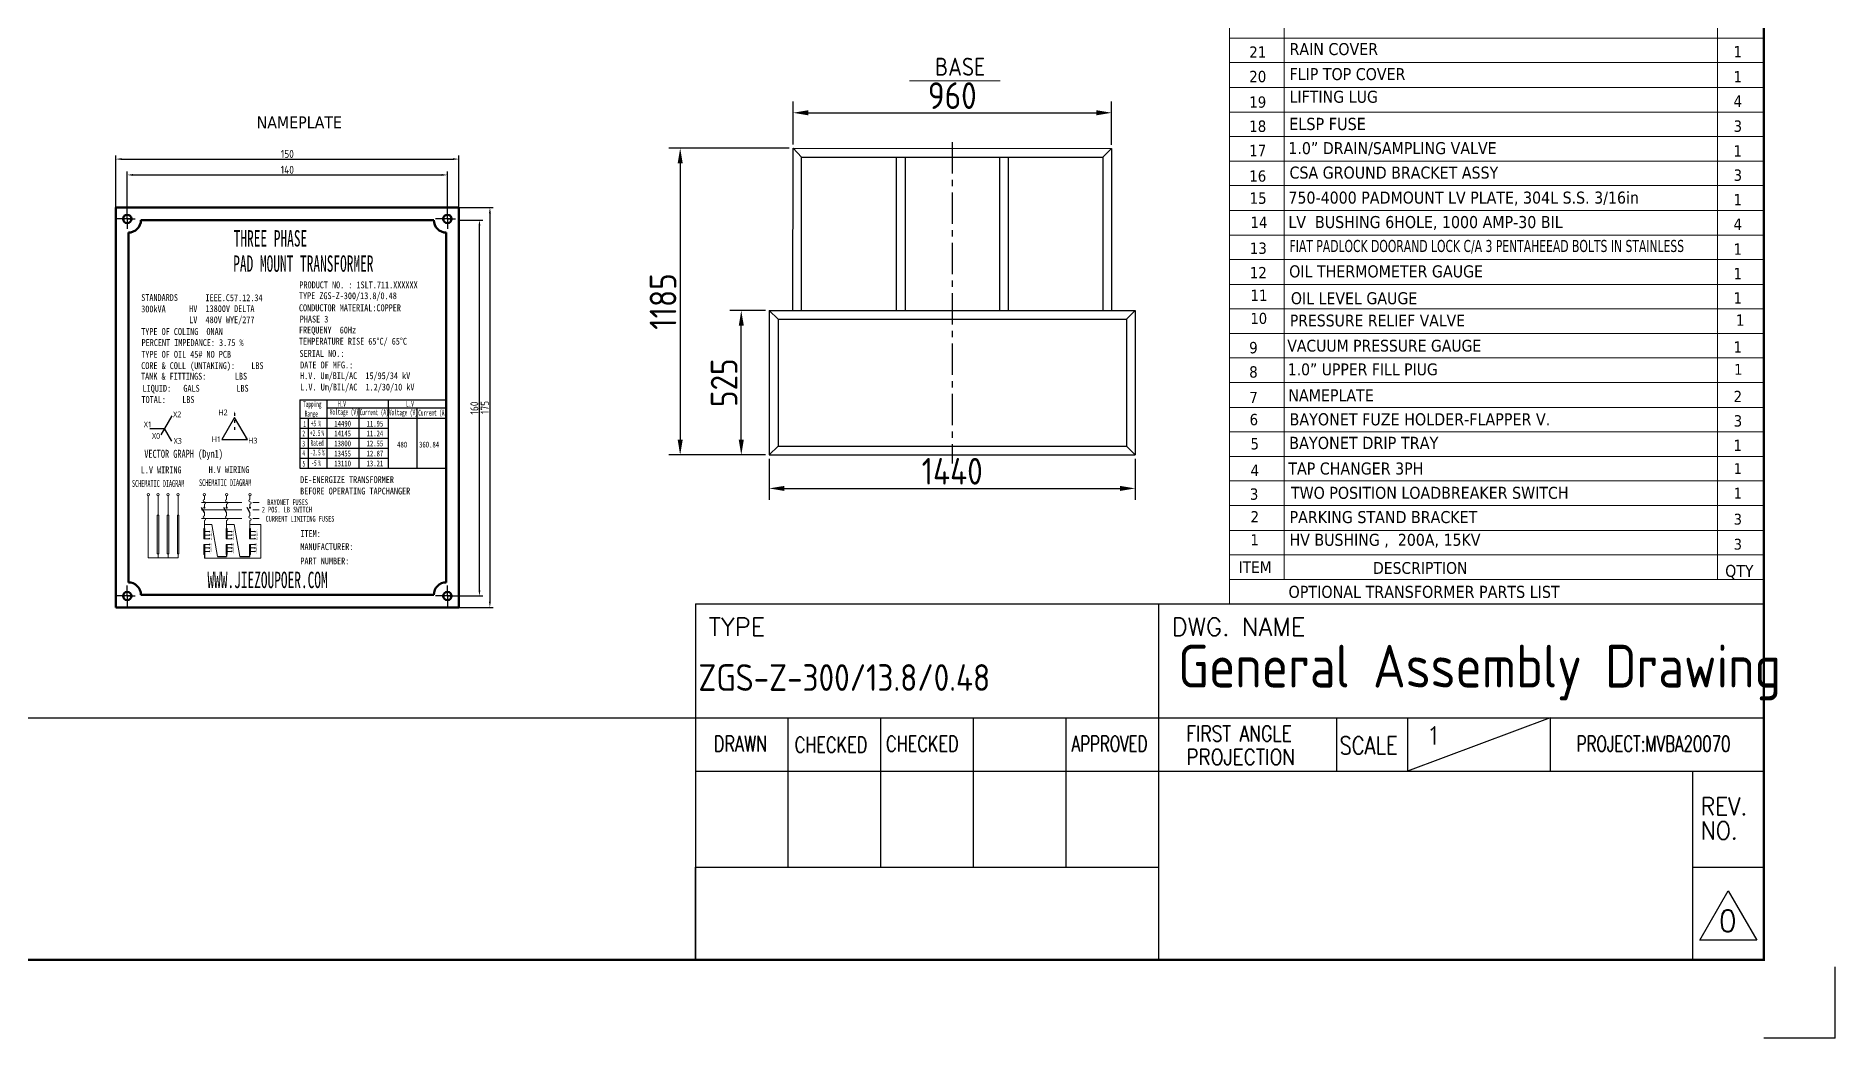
# Model space of a CAD drawing. Header units: millimetres. Extents: x 70841 to 133731, y -170061 to -164340.
# Drawn here: x 110511 to 115231, y -170061 to -167430 of the extents above; entities that cross this region are included whole.
import ezdxf
from ezdxf.enums import TextEntityAlignment as Align

# ---------------------------------------------------------------- set-up
doc = ezdxf.new("R2010")
doc.units = ezdxf.units.MM
doc.header["$LTSCALE"] = 13
for name, pattern in [('2 虚线', [5.75, 4.5, -1.25]), ('ACAD_ISO03W100', [1.18, 0.47, -0.71]), ('ACAD_ISO04W100', [30, 24, -3, 0, -3]), ('CENTER', [50.8, 31.75, -6.35, 6.35, -6.35]), ('CENTERX2', [101.6, 63.5, -12.7, 12.7, -12.7]), ('HIDDEN', [9.525, 6.35, -3.175])]:
    doc.linetypes.add(name, pattern=pattern)
doc.layers.get('0').update_dxf_attribs({"color": 1, "linetype": 'CENTER'})
for name, color, linetype in [('1', 4, 'Continuous'), ('2', 3, 'Continuous'), ('4', 2, 'HIDDEN'), ('HYJ1', 6, 'ACAD_ISO04W100'), ('HYJ3', 4, 'Continuous'), ('粗实线', 4, 'Continuous')]:
    doc.layers.add(name, color=color, linetype=linetype)
for name, color, linetype, lineweight in [('2-0.13', 3, 'Continuous', 13), ('标注、文本', 3, 'Continuous', 25), ('铁心', 3, 'Continuous', 0)]:
    doc.layers.add(name, color=color, linetype=linetype, lineweight=lineweight)
doc.layers.add('paper', color=254, linetype='Continuous', plot=False)
doc.styles.add('11', font='')
doc.styles.add('ROMANS', font='romans.shx', dxfattribs={"bigfont": 'whgtxt.shx'})
doc.styles.get("Standard").update_dxf_attribs({"font": 'gbenor.shx', "bigfont": 'gbcbig.shx'})
doc.styles.add('Tahoma$001', font='tahoma.ttf', dxfattribs={"height": 2.159784})
doc.styles.add('Tahoma_txtstyle_28.05_0_0', font='tahoma.ttf')
doc.styles.add('Tahoma_txtstyle_28.49_0_0', font='tahoma.ttf')
doc.styles.add('Tahoma_txtstyle_28.73_0_0', font='tahoma.ttf')
doc.styles.add('Tahoma_txtstyle_28.76_0_0', font='tahoma.ttf')
doc.styles.add('Tahoma_txtstyle_28.82_0_0', font='tahoma.ttf')
doc.styles.add('Tahoma_txtstyle_28.87_0_0', font='tahoma.ttf')
doc.styles.add('Tahoma_txtstyle_28.88_0_0', font='tahoma.ttf')
doc.styles.add('Tahoma_txtstyle_30.00_0_0', font='tahoma.ttf')
doc.styles.add('Tahoma_txtstyle_30.40_0_0', font='tahoma.ttf')
doc.styles.add('Tahoma_txtstyle_30.54_0_0', font='tahoma.ttf')
doc.styles.add('宋体', font='', dxfattribs={"width": 0.6})
doc.styles.get('11').set_extended_font_data('FangSong_GB2312')
doc.styles.get('宋体').set_extended_font_data('Microsoft YaHei')
doc.dimstyles.new('1$0', dxfattribs={"dimtxt": 3.5, "dimasz": 2.5, "dimexe": 1.5, "dimexo": 0, "dimgap": 0.5, "dimtad": 1, "dimtoh": 1, "dimdec": 1, "dimtxsty": 'Standard', "dimcen": 2.5, "dimclrd": 3, "dimclre": 3, "dimclrt": 3, "dimadec": 1, "dimazin": 0, "dimtfac": 1, "dimtdec": 1, "dimtmove": 0, "dimatfit": 2, "dimfxl": 1.5, "dimarcsym": 0})
doc.dimstyles.new('1-15', dxfattribs={"dimscale": 20, "dimtxt": 3.5, "dimasz": 2, "dimexe": 1.5, "dimexo": 0.5, "dimgap": 0.5, "dimtad": 1, "dimtoh": 1, "dimdec": 1, "dimdsep": 46, "dimtxsty": 'Standard', "dimcen": 2.5, "dimclrd": 3, "dimclre": 3, "dimclrt": 3, "dimadec": 0, "dimazin": 2, "dimtfac": 1, "dimtdec": 1, "dimtmove": 0, "dimatfit": 2, "dimfxl": 1, "dimarcsym": 0})

# ---------------------------------------------------------------- blocks, each defined once
blk = doc.blocks.new('*D1494')
at = {"layer": 'Defpoints', "color": 0, "transparency": 16777216}
for p in [(113333.4, -167631.9), (112497.8, -167724.8), (113333.4, -167726)]:
    blk.add_point(p, dxfattribs=at)
at = {"layer": '标注、文本', "color": 3, "lineweight": -2, "transparency": 16777216}
for p, q in [((112497.8, -167714.8), (112497.8, -167601.9)), ((113333.4, -167716), (113333.4, -167601.9)), ((112537.8, -167631.9), (113293.4, -167631.9))]:
    blk.add_line(p, q, dxfattribs=at)
at = {"layer": '标注、文本', "color": 3, "transparency": 16777216}
for points in [[(112537.8, -167625.2), (112537.8, -167638.6), (112497.8, -167631.9)], [(113293.4, -167625.2), (113293.4, -167638.6), (113333.4, -167631.9)]]:
    blk.add_solid(points, dxfattribs=at)
at = {"layer": '标注、文本', "color": 3, "transparency": 16777216, "insert": (112915.6, -167586.9), "char_height": 70, "attachment_point": 5}
blk.add_mtext('960', dxfattribs=at)
blk = doc.blocks.new('*D1495')
at = {"layer": 'Defpoints', "color": 0, "transparency": 16777216}
for p in [(112497.8, -167724.8), (112201.6, -168530.3), (112435.3, -168530.3)]:
    blk.add_point(p, dxfattribs=at)
at = {"layer": '标注、文本', "color": 3, "lineweight": -2, "transparency": 16777216}
for p, q in [((112487.8, -167724.8), (112171.6, -167724.8)), ((112201.6, -167764.8), (112201.6, -168490.3)), ((112425.3, -168530.3), (112171.6, -168530.3))]:
    blk.add_line(p, q, dxfattribs=at)
at = {"layer": '标注、文本', "color": 3, "transparency": 16777216}
for points in [[(112195, -167764.8), (112208.3, -167764.8), (112201.6, -167724.8)], [(112195, -168490.3), (112208.3, -168490.3), (112201.6, -168530.3)]]:
    blk.add_solid(points, dxfattribs=at)
at = {"layer": '标注、文本', "color": 3, "transparency": 16777216, "insert": (112156.6, -168127.5), "char_height": 70, "attachment_point": 5, "rotation": 90}
blk.add_mtext('1185', dxfattribs=at)
blk = doc.blocks.new('*D1496')
at = {"layer": 'Defpoints', "color": 0, "transparency": 16777216}
for p in [(112361.9, -168151.1), (112435.3, -168151.1), (112435.3, -168530.3)]:
    blk.add_point(p, dxfattribs=at)
at = {"layer": '标注、文本', "color": 3, "lineweight": -2, "transparency": 16777216}
for p, q in [((112425.3, -168151.1), (112331.9, -168151.1)), ((112361.9, -168490.3), (112361.9, -168191.1)), ((112425.3, -168530.3), (112331.9, -168530.3))]:
    blk.add_line(p, q, dxfattribs=at)
at = {"layer": '标注、文本', "color": 3, "transparency": 16777216}
for points in [[(112355.3, -168191.1), (112368.6, -168191.1), (112361.9, -168151.1)], [(112355.3, -168490.3), (112368.6, -168490.3), (112361.9, -168530.3)]]:
    blk.add_solid(points, dxfattribs=at)
at = {"layer": '标注、文本', "color": 3, "transparency": 16777216, "insert": (112316.9, -168340.7), "char_height": 70, "attachment_point": 5, "rotation": 90}
blk.add_mtext('525 ', dxfattribs=at)
blk = doc.blocks.new('*D1497')
at = {"layer": 'Defpoints', "color": 0, "transparency": 16777216}
for p in [(112435.3, -168530.3), (113395.3, -168530.3), (113395.3, -168618.2)]:
    blk.add_point(p, dxfattribs=at)
at = {"layer": '标注、文本', "color": 3, "lineweight": -2, "transparency": 16777216}
for p, q in [((112435.3, -168540.3), (112435.3, -168648.2)), ((113395.3, -168540.3), (113395.3, -168648.2)), ((112475.3, -168618.2), (113355.3, -168618.2))]:
    blk.add_line(p, q, dxfattribs=at)
at = {"layer": '标注、文本', "color": 3, "transparency": 16777216}
for points in [[(112475.3, -168611.6), (112475.3, -168624.9), (112435.3, -168618.2)], [(113355.3, -168611.6), (113355.3, -168624.9), (113395.3, -168618.2)]]:
    blk.add_solid(points, dxfattribs=at)
at = {"layer": '标注、文本', "color": 3, "transparency": 16777216, "insert": (112915.3, -168573.2), "char_height": 70, "attachment_point": 5}
blk.add_mtext('1440', dxfattribs=at)
blk = doc.blocks.new('*D1574')
at = {"layer": '2', "color": 3, "lineweight": -2, "transparency": 16777216}
for p, q in [((111271.86, -168313.11), (111282.51, -168313.11)), ((111281.01, -168475.12), (111281.01, -168315.61)), ((111270.17, -168477.62), (111282.51, -168477.62))]:
    blk.add_line(p, q, dxfattribs=at)
at = {"layer": '2', "color": 3, "transparency": 16777216}
for points in [[(111280.59, -168315.61), (111281.42, -168315.61), (111281.01, -168313.11)], [(111280.59, -168475.12), (111281.42, -168475.12), (111281.01, -168477.62)]]:
    blk.add_solid(points, dxfattribs=at)
at = {"layer": 'Defpoints', "color": 0, "transparency": 16777216}
for p in [(111271.86, -168313.11), (111281.01, -168313.11), (111270.17, -168477.62)]:
    blk.add_point(p, dxfattribs=at)
at = {"layer": '2', "color": 3, "transparency": 16777216, "insert": (111278.76, -168395.36), "char_height": 3.5, "attachment_point": 5, "rotation": 90}
blk.add_mtext('160', dxfattribs=at)
blk = doc.blocks.new('*D1577')
at = {"layer": '2', "color": 3, "lineweight": -2, "transparency": 16777216}
for p, q in [((111271.99, -168307.62), (111287.07, -168307.62)), ((111285.57, -168310.12), (111285.57, -168480.12)), ((111271.99, -168482.62), (111287.07, -168482.62))]:
    blk.add_line(p, q, dxfattribs=at)
at = {"layer": '2', "color": 3, "transparency": 16777216}
for points in [[(111285.16, -168310.12), (111285.99, -168310.12), (111285.57, -168307.62)], [(111285.16, -168480.12), (111285.99, -168480.12), (111285.57, -168482.62)]]:
    blk.add_solid(points, dxfattribs=at)
at = {"layer": 'Defpoints', "color": 0, "transparency": 16777216}
for p in [(111271.99, -168307.62), (111271.99, -168482.62), (111285.57, -168482.62)]:
    blk.add_point(p, dxfattribs=at)
at = {"layer": '2', "color": 3, "transparency": 16777216, "insert": (111283.32, -168395.12), "char_height": 3.5, "attachment_point": 5, "rotation": 90}
blk.add_mtext('175', dxfattribs=at)
blk = doc.blocks.new('*D1575')
at = {"layer": '2', "color": 3, "lineweight": -2, "transparency": 16777216}
for p, q in [((111127, -168307.98), (111127, -168291.87)), ((111129.5, -168293.37), (111264.5, -168293.37)), ((111267, -168307.98), (111267, -168291.87))]:
    blk.add_line(p, q, dxfattribs=at)
at = {"layer": '2', "color": 3, "transparency": 16777216}
for points in [[(111129.5, -168292.96), (111129.5, -168293.79), (111127, -168293.37)], [(111264.5, -168292.96), (111264.5, -168293.79), (111267, -168293.37)]]:
    blk.add_solid(points, dxfattribs=at)
at = {"layer": 'Defpoints', "color": 0, "transparency": 16777216}
for p in [(111267, -168293.37), (111127, -168307.98), (111267, -168307.98)]:
    blk.add_point(p, dxfattribs=at)
at = {"layer": '2', "color": 3, "transparency": 16777216, "insert": (111197, -168291.12), "char_height": 3.5, "attachment_point": 5}
blk.add_mtext('140', dxfattribs=at)
blk = doc.blocks.new('*D1576')
at = {"layer": '2', "color": 3, "lineweight": -2, "transparency": 16777216}
for p, q in [((111122, -168307.62), (111122, -168284.92)), ((111124.5, -168286.42), (111269.49, -168286.42)), ((111271.99, -168307.62), (111271.99, -168284.92))]:
    blk.add_line(p, q, dxfattribs=at)
at = {"layer": '2', "color": 3, "transparency": 16777216}
for points in [[(111124.5, -168286), (111124.5, -168286.83), (111122, -168286.42)], [(111269.49, -168286), (111269.49, -168286.83), (111271.99, -168286.42)]]:
    blk.add_solid(points, dxfattribs=at)
at = {"layer": 'Defpoints', "color": 0, "transparency": 16777216}
for p in [(111271.99, -168286.42), (111122, -168307.62), (111271.99, -168307.62)]:
    blk.add_point(p, dxfattribs=at)
at = {"layer": '2', "color": 3, "transparency": 16777216, "insert": (111197, -168284.17), "char_height": 3.5, "attachment_point": 5}
blk.add_mtext('150', dxfattribs=at)
blk = doc.blocks.new('5415')
at = {"layer": '铁心'}
h = blk.add_hatch(color=256, dxfattribs=at)
h.dxf.hatch_style = 1
h.paths.add_polyline_path([(111140.15, -168442.24), (111140.77, -168442.24), (111140.77, -168459.22), (111140.15, -168459.22)])
h = blk.add_hatch(color=256, dxfattribs=at)
h.dxf.hatch_style = 1
h.paths.add_polyline_path([(111144.51, -168442.24), (111145.13, -168442.24), (111145.13, -168459.22), (111144.51, -168459.22)])
h = blk.add_hatch(color=256, dxfattribs=at)
h.dxf.hatch_style = 1
h.paths.add_polyline_path([(111148.9, -168442.24), (111149.52, -168442.24), (111149.52, -168459.22), (111148.9, -168459.22)])
h = blk.add_hatch(color=256, dxfattribs=at)
h.dxf.hatch_style = 1
h.paths.add_polyline_path([(111160.95, -168448.09), (111160.48, -168448.09), (111160.95, -168452.56)])
h.paths.add_polyline_path([(111160.48, -168448.09), (111160.95, -168452.56), (111160.48, -168452.56)])
h = blk.add_hatch(color=256, dxfattribs=at)
h.dxf.hatch_style = 1
h.paths.add_polyline_path([(111160.95, -168455.05), (111160.48, -168455.05), (111160.95, -168459.51)])
h.paths.add_polyline_path([(111160.48, -168455.05), (111160.95, -168459.51), (111160.48, -168459.51)])
h = blk.add_hatch(color=256, dxfattribs=at)
h.dxf.hatch_style = 1
h.paths.add_polyline_path([(111160.83, -168448.09), (111160.6, -168448.09), (111160.83, -168452.56)])
h.paths.add_polyline_path([(111160.6, -168448.09), (111160.83, -168452.56), (111160.6, -168452.56)])
h = blk.add_hatch(color=256, dxfattribs=at)
h.dxf.hatch_style = 1
h.paths.add_polyline_path([(111160.83, -168455.05), (111160.6, -168455.05), (111160.83, -168459.51)])
h.paths.add_polyline_path([(111160.6, -168455.05), (111160.83, -168459.51), (111160.6, -168459.51)])
h = blk.add_hatch(color=256, dxfattribs=at)
h.dxf.hatch_style = 1
h.paths.add_polyline_path([(111170.71, -168448.09), (111170.24, -168448.09), (111170.71, -168452.56)])
h.paths.add_polyline_path([(111170.24, -168448.09), (111170.71, -168452.56), (111170.24, -168452.56)])
h = blk.add_hatch(color=256, dxfattribs=at)
h.dxf.hatch_style = 1
h.paths.add_polyline_path([(111170.71, -168455.05), (111170.24, -168455.05), (111170.71, -168459.51)])
h.paths.add_polyline_path([(111170.24, -168455.05), (111170.71, -168459.51), (111170.24, -168459.51)])
h = blk.add_hatch(color=256, dxfattribs=at)
h.dxf.hatch_style = 1
h.paths.add_polyline_path([(111170.59, -168448.09), (111170.35, -168448.09), (111170.59, -168452.56)])
h.paths.add_polyline_path([(111170.35, -168448.09), (111170.59, -168452.56), (111170.35, -168452.56)])
h = blk.add_hatch(color=256, dxfattribs=at)
h.dxf.hatch_style = 1
h.paths.add_polyline_path([(111170.59, -168455.05), (111170.35, -168455.05), (111170.59, -168459.51)])
h.paths.add_polyline_path([(111170.35, -168455.05), (111170.59, -168459.51), (111170.35, -168459.51)])
h = blk.add_hatch(color=256, dxfattribs=at)
h.dxf.hatch_style = 1
h.paths.add_polyline_path([(111180.91, -168448.09), (111180.44, -168448.09), (111180.91, -168452.56)])
h.paths.add_polyline_path([(111180.44, -168448.09), (111180.91, -168452.56), (111180.44, -168452.56)])
h = blk.add_hatch(color=256, dxfattribs=at)
h.dxf.hatch_style = 1
h.paths.add_polyline_path([(111180.91, -168455.05), (111180.44, -168455.05), (111180.91, -168459.51)])
h.paths.add_polyline_path([(111180.44, -168455.05), (111180.91, -168459.51), (111180.44, -168459.51)])
h = blk.add_hatch(color=256, dxfattribs=at)
h.dxf.hatch_style = 1
h.paths.add_polyline_path([(111180.79, -168448.09), (111180.56, -168448.09), (111180.79, -168452.56)])
h.paths.add_polyline_path([(111180.56, -168448.09), (111180.79, -168452.56), (111180.56, -168452.56)])
h = blk.add_hatch(color=256, dxfattribs=at)
h.dxf.hatch_style = 1
h.paths.add_polyline_path([(111180.79, -168455.05), (111180.56, -168455.05), (111180.79, -168459.51)])
h.paths.add_polyline_path([(111180.56, -168455.05), (111180.79, -168459.51), (111180.56, -168459.51)])
at = {"layer": '2'}
for points in [[(111146.55, -168398.8), (111141.73, -168407.14)], [(111136.91, -168404.36), (111143.33, -168404.36)], [(111146.55, -168409.92), (111143.33, -168404.36)]]:
    blk.add_lwpolyline(points, dxfattribs=at)
for points in [[(111146.55, -168398.8, 0, 0.385, 0), (111146.16, -168399.46, 0.385, 0.385, 0)], [(111173.94, -168396.84, 0, 0.385, 0), (111173.94, -168397.61, 0.385, 0.385, 0)], [(111173.94, -168399.58, 0, 0.385, 0), (111174.33, -168400.24, 0.385, 0.385, 0)], [(111136.91, -168404.36, 0, 0.385, 0), (111137.68, -168404.36, 0.385, 0.385, 0)], [(111146.55, -168409.92, 0, 0.385, 0), (111146.16, -168409.25, 0.385, 0.385, 0)], [(111168.38, -168409.21, 0, 0.385, 0), (111168.77, -168408.54, 0.385, 0.385, 0)]]:
    blk.add_lwpolyline(points, format="xyseb", dxfattribs=at)
blk.add_lwpolyline([(111173.94, -168399.58), (111168.38, -168409.21), (111179.51, -168409.21)], close=True, dxfattribs=at)
at = {"layer": '2', "linetype": 'ACAD_ISO03W100', "ltscale": 0.2}
blk.add_lwpolyline([(111173.94, -168397.61), (111173.94, -168406)], dxfattribs=at)
at = {"layer": '2', "linetype": 'Continuous'}
blk.add_lwpolyline([(111179.51, -168409.21), (111178.73, -168409.21)], dxfattribs=at)
at = {"layer": '2-0.13'}
for p, q in [((111242.81, -168395.32), (111255.43, -168395.32)), ((111136.2, -168433.74), (111136.2, -168460.92)), ((111136.2, -168460.92), (111149.21, -168460.92))]:
    blk.add_line(p, q, dxfattribs=at)
for centre, radius in [((111136.2, -168433.24), 0.499), ((111140.46, -168433.24), 0.499), ((111144.82, -168433.24), 0.499), ((111149.21, -168433.24), 0.499), ((111160.72, -168433.24), 0.499), ((111160.72, -168438.97), 0.249), ((111170.47, -168433.24), 0.499), ((111170.47, -168438.97), 0.249), ((111180.67, -168433.24), 0.499), ((111180.67, -168438.97), 0.249)]:
    blk.add_circle(centre, radius, dxfattribs=at)
for centre, start, end in [((111160.72, -168435.93), 90, 270), ((111160.72, -168436.92), 270, 90), ((111170.47, -168435.93), 90, 270), ((111170.47, -168436.92), 270, 90), ((111180.67, -168435.93), 90, 270), ((111180.67, -168436.92), 270, 90), ((111160.72, -168443.06), 90, 270), ((111160.72, -168444.06), 270, 90), ((111170.47, -168443.06), 90, 270), ((111170.47, -168444.06), 270, 90), ((111180.67, -168443.06), 90, 270), ((111180.67, -168444.06), 270, 90)]:
    blk.add_arc(centre, 0.499, start, end, dxfattribs=at)
at = {"layer": 'HYJ1', "color": 1, "linetype": 'CENTERX2'}
for p, q in [((111127, -168312.62), (111121.75, -168312.62)), ((111127, -168312.62), (111127, -168307.98)), ((111128.82, -168312.62), (111127, -168312.62)), ((111127, -168312.62), (111130.49, -168312.62)), ((111127, -168312.62), (111127, -168317.02)), ((111127, -168312.62), (111127, -168314.45)), ((111267, -168312.62), (111261.75, -168312.62)), ((111267, -168312.62), (111267, -168307.98)), ((111268.82, -168312.62), (111267, -168312.62)), ((111267, -168312.62), (111270.49, -168312.62)), ((111267, -168312.62), (111267, -168317.02)), ((111267, -168312.62), (111267, -168314.45)), ((111127, -168477.62), (111121.75, -168477.62)), ((111127, -168477.62), (111127, -168472.98)), ((111128.82, -168477.62), (111127, -168477.62)), ((111127, -168477.62), (111130.49, -168477.62)), ((111127, -168477.62), (111127, -168482.02)), ((111127, -168477.62), (111127, -168479.45)), ((111267, -168477.62), (111261.75, -168477.62)), ((111267, -168477.62), (111267, -168472.98)), ((111268.82, -168477.62), (111267, -168477.62)), ((111267, -168477.62), (111270.49, -168477.62)), ((111267, -168477.62), (111267, -168482.02)), ((111267, -168477.62), (111267, -168479.45))]:
    blk.add_line(p, q, dxfattribs=at)
at = {"layer": 'HYJ3', "linetype": 'ByBlock', "lineweight": 50}
for p, q in [((111271.99, -168307.62), (111122, -168307.62)), ((111122, -168307.62), (111122, -168482.62)), ((111261.02, -168313.11), (111132.97, -168313.11)), ((111271.99, -168482.62), (111271.99, -168307.62)), ((111127.49, -168318.6), (111127.49, -168471.65)), ((111266.51, -168471.65), (111266.51, -168318.6)), ((111132.97, -168477.14), (111261.02, -168477.14)), ((111271.99, -168482.62), (111122, -168482.62))]:
    blk.add_line(p, q, dxfattribs=at)
for centre in [(111127, -168312.62), (111267, -168312.62), (111127, -168477.62), (111267, -168477.62)]:
    blk.add_circle(centre, 1.83, dxfattribs=at)
for centre, start, end in [((111127.49, -168313.11), 270, 0), ((111266.51, -168313.11), 180, 270), ((111127.49, -168477.14), 0, 90), ((111266.51, -168477.14), 90, 180)]:
    blk.add_arc(centre, 5.49, start, end, dxfattribs=at)
at = {"layer": '标注、文本', "color": 0}
for p, q in [((111202.42, -168391.8), (111202.42, -168421.69)), ((111202.42, -168391.8), (111202.42, -168421.69)), ((111202.42, -168391.8), (111266.51, -168391.8)), ((111214.21, -168391.8), (111214.21, -168421.69)), ((111241.09, -168391.8), (111241.09, -168421.69)), ((111266.51, -168391.8), (111266.51, -168426.08)), ((111202.42, -168399.79), (111266.51, -168399.79)), ((111206.05, -168399.79), (111206.05, -168421.69)), ((111214.21, -168395.32), (111237.82, -168395.32)), ((111228.26, -168395.32), (111228.26, -168421.69)), ((111232.21, -168395.32), (111266.51, -168395.32)), ((111253.58, -168395.32), (111253.58, -168421.69)), ((111202.42, -168404.17), (111241.09, -168404.17)), ((111202.42, -168408.55), (111241.09, -168408.55)), ((111202.42, -168412.93), (111241.09, -168412.93)), ((111202.42, -168417.31), (111241.09, -168417.31)), ((111202.42, -168421.69), (111266.51, -168421.69))]:
    blk.add_line(p, q, dxfattribs=at)
at = {"layer": '标注、文本'}
for p, q in [((111160.72, -168441.14), (111159.46, -168438.86)), ((111170.47, -168441.14), (111169.22, -168438.86)), ((111180.67, -168441.14), (111179.42, -168438.86)), ((111160.72, -168459.51), (111160.72, -168461.06)), ((111166.48, -168460.38), (111170.47, -168460.38)), ((111170.47, -168459.53), (111170.47, -168460.38)), ((111176.23, -168460.38), (111180.67, -168460.38)), ((111180.67, -168460.38), (111180.67, -168459.51))]:
    blk.add_line(p, q, dxfattribs=at)
at = {"layer": '标注、文本', "color": 2, "linetype": '2 虚线', "lineweight": 9, "ltscale": 0.3}
for p, q in [((111159.53, -168436.68), (111184.65, -168436.68)), ((111159.53, -168439.97), (111184.65, -168439.97)), ((111159.53, -168443.72), (111184.65, -168443.72))]:
    blk.add_line(p, q, dxfattribs=at)
at = {"layer": '铁心'}
for p, q in [((111140.46, -168433.74), (111140.46, -168442.24)), ((111144.82, -168433.74), (111144.82, -168442.24)), ((111149.21, -168433.74), (111149.21, -168442.24)), ((111164.05, -168446.39), (111160.72, -168446.39)), ((111166.48, -168460.38), (111164.05, -168446.39)), ((111173.81, -168446.39), (111170.46, -168446.39)), ((111176.23, -168460.38), (111173.81, -168446.39)), ((111180.67, -168446.39), (111185.47, -168446.39)), ((111185.47, -168446.39), (111185.47, -168461.06)), ((111140.46, -168460.92), (111140.46, -168459.22)), ((111144.82, -168460.92), (111144.82, -168459.22)), ((111149.21, -168460.92), (111149.21, -168459.22)), ((111170.47, -168460.38), (111166.48, -168460.38)), ((111180.67, -168460.38), (111176.23, -168460.38))]:
    blk.add_line(p, q, dxfattribs=at)
for points in [[(111160.72, -168435.43), (111160.72, -168433.74)], [(111160.72, -168438.72), (111160.72, -168437.42)], [(111170.47, -168435.43), (111170.47, -168433.74)], [(111170.47, -168438.72), (111170.47, -168437.42)], [(111180.67, -168435.43), (111180.67, -168433.74)], [(111180.67, -168438.72), (111180.67, -168437.42)], [(111160.72, -168442.56), (111160.72, -168441.14)], [(111160.72, -168448.09), (111160.72, -168444.56)], [(111170.47, -168442.56), (111170.47, -168441.14)], [(111170.47, -168448.09), (111170.47, -168444.56)], [(111180.67, -168442.56), (111180.67, -168441.14)], [(111180.67, -168448.09), (111180.67, -168444.56)], [(111160.95, -168448.09), (111160.48, -168448.09), (111160.95, -168452.56), (111160.95, -168448.09)], [(111160.95, -168455.05), (111160.48, -168455.05), (111160.95, -168459.51), (111160.95, -168455.05)], [(111160.83, -168448.09), (111160.6, -168448.09), (111160.83, -168452.56), (111160.83, -168448.09)], [(111160.83, -168455.05), (111160.6, -168455.05), (111160.83, -168459.51), (111160.83, -168455.05)], [(111160.72, -168448.09), (111160.72, -168452.56)], [(111160.72, -168449.45), (111162.76, -168449.45)], [(111160.72, -168450.99), (111162.76, -168450.99)], [(111160.72, -168452.56), (111162.76, -168452.56)], [(111160.72, -168459.51), (111160.72, -168455.05)], [(111160.72, -168455.05), (111162.76, -168455.05)], [(111170.71, -168448.09), (111170.24, -168448.09), (111170.71, -168452.56), (111170.71, -168448.09)], [(111170.71, -168455.05), (111170.24, -168455.05), (111170.71, -168459.51), (111170.71, -168455.05)], [(111170.59, -168448.09), (111170.35, -168448.09), (111170.59, -168452.56), (111170.59, -168448.09)], [(111170.59, -168455.05), (111170.35, -168455.05), (111170.59, -168459.51), (111170.59, -168455.05)], [(111170.47, -168448.09), (111170.47, -168452.56)], [(111170.47, -168449.45), (111172.51, -168449.45)], [(111170.47, -168450.99), (111172.51, -168450.99)], [(111170.47, -168452.56), (111172.51, -168452.56)], [(111170.47, -168459.51), (111170.47, -168455.05)], [(111170.47, -168455.05), (111172.51, -168455.05)], [(111180.91, -168448.09), (111180.44, -168448.09), (111180.91, -168452.56), (111180.91, -168448.09)], [(111180.91, -168455.05), (111180.44, -168455.05), (111180.91, -168459.51), (111180.91, -168455.05)], [(111180.79, -168448.09), (111180.56, -168448.09), (111180.79, -168452.56), (111180.79, -168448.09)], [(111180.79, -168455.05), (111180.56, -168455.05), (111180.79, -168459.51), (111180.79, -168455.05)], [(111180.67, -168448.09), (111180.67, -168452.56)], [(111180.67, -168449.45), (111182.74, -168449.45)], [(111180.67, -168450.99), (111182.74, -168450.99)], [(111180.67, -168452.56), (111182.74, -168452.56)], [(111180.67, -168459.51), (111180.67, -168455.05)], [(111180.67, -168455.05), (111182.74, -168455.05)], [(111160.72, -168456.62), (111162.76, -168456.62)], [(111160.72, -168458.16), (111162.76, -168458.16)], [(111185.47, -168461.06), (111185.47, -168461.06), (111160.72, -168461.06)], [(111170.47, -168456.62), (111172.51, -168456.62)], [(111170.47, -168458.16), (111172.51, -168458.16)], [(111180.67, -168456.62), (111182.74, -168456.62)], [(111180.67, -168458.16), (111182.74, -168458.16)]]:
    blk.add_lwpolyline(points, dxfattribs=at)
for points in [[(111140.77, -168459.22), (111140.15, -168459.22), (111140.15, -168442.24), (111140.77, -168442.24)], [(111145.13, -168459.22), (111144.51, -168459.22), (111144.51, -168442.24), (111145.13, -168442.24)], [(111149.52, -168459.22), (111148.9, -168459.22), (111148.9, -168442.24), (111149.52, -168442.24)], [(111160.48, -168448.09), (111160.95, -168452.56), (111160.48, -168452.56), (111160.48, -168448.09)], [(111160.48, -168455.05), (111160.95, -168459.51), (111160.48, -168459.51), (111160.48, -168455.05)], [(111160.6, -168448.09), (111160.83, -168452.56), (111160.6, -168452.56), (111160.6, -168448.09)], [(111160.6, -168455.05), (111160.83, -168459.51), (111160.6, -168459.51), (111160.6, -168455.05)], [(111170.24, -168448.09), (111170.71, -168452.56), (111170.24, -168452.56), (111170.24, -168448.09)], [(111170.24, -168455.05), (111170.71, -168459.51), (111170.24, -168459.51), (111170.24, -168455.05)], [(111170.35, -168448.09), (111170.59, -168452.56), (111170.35, -168452.56), (111170.35, -168448.09)], [(111170.35, -168455.05), (111170.59, -168459.51), (111170.35, -168459.51), (111170.35, -168455.05)], [(111180.44, -168448.09), (111180.91, -168452.56), (111180.44, -168452.56), (111180.44, -168448.09)], [(111180.44, -168455.05), (111180.91, -168459.51), (111180.44, -168459.51), (111180.44, -168455.05)], [(111180.56, -168448.09), (111180.79, -168452.56), (111180.56, -168452.56), (111180.56, -168448.09)], [(111180.56, -168455.05), (111180.79, -168459.51), (111180.56, -168459.51), (111180.56, -168455.05)]]:
    blk.add_lwpolyline(points, close=True, dxfattribs=at)
for centre in [(111162.91, -168449.46), (111162.91, -168450.95), (111162.91, -168452.52), (111162.91, -168455.06), (111172.65, -168449.46), (111172.65, -168450.95), (111172.65, -168452.52), (111172.65, -168455.06), (111182.87, -168449.46), (111182.87, -168450.95), (111182.87, -168452.52), (111182.87, -168455.06), (111162.91, -168456.63), (111162.91, -168458.12), (111172.65, -168456.63), (111172.65, -168458.12), (111182.87, -168456.63), (111182.87, -168458.12)]:
    blk.add_circle(centre, 0.154, dxfattribs=at)
at = {"layer": '2', "style": '宋体', "width": 0.76}
for s, p in [('X2', (111147.07, -168399.41)), ('H2', (111166.89, -168398.54)), ('X1', (111134.23, -168403.77)), ('X0', (111137.83, -168408.86)), ('H1', (111163.95, -168410.3)), ('H3', (111179.87, -168410.86)), ('X3', (111147.31, -168411.01))]:
    blk.add_text(s, height=2.5, dxfattribs=at).set_placement(p)
at = {"layer": '2-0.13', "style": '11'}
for s, height, width, p in [('TYPE ZGS-Z-300/13.8/0.48', 3, 0.76, (111202.08, -168347.73)), ('PRODUCT NO. : 1SLT.711.XXXXXX', 3, 0.76, (111202.26, -168342.98)), ('300kVA', 3, 0.76, (111133.11, -168353.48)), ('STANDARDS', 3, 0.76, (111133.1, -168348.52)), ('HV  13800V DELTA', 3, 0.76, (111154.1, -168353.37)), ('IEEE.C57.12.34', 3, 0.76, (111161.2, -168348.61)), ('CONDUCTOR MATERIAL:COPPER', 3, 0.76, (111202.08, -168353.02)), ('TYPE OF COLING  ONAN', 3, 0.76, (111133.1, -168363.39)), ('LV  480V WYE/277', 3, 0.76, (111154.1, -168358.25)), ('FREQUENY  60Hz', 3, 0.76, (111202.08, -168362.73)), ('PHASE 3', 3, 0.76, (111202.44, -168357.95)), ('PERCENT IMPEDANCE: 3.75 %%%', 3, 0.76, (111133.26, -168368.23)), ('TEMPERATURE RISE 65°C/ 65°C', 3, 0.76, (111202.08, -168367.64)), ('TYPE OF OIL 45# NO PCB', 3, 0.76, (111133.13, -168373.37)), ('CORE & COLL (UNTAKING):    LBS', 3, 0.76, (111133.1, -168378.33)), ('SERIAL NO.:', 3, 0.76, (111202.33, -168372.99)), ('DATE OF MFG.:', 3, 0.76, (111202.6, -168378.03)), ('TANK & FITTINGS:       LBS', 3, 0.76, (111133.03, -168382.95)), ('H.V. Um/BIL/AC  15/95/34 kV', 3, 0.76, (111202.58, -168382.72)), ('L.V. Um/BIL/AC  1.2/30/10 kV', 3, 0.76, (111202.65, -168387.7)), ('TOTAL:    LBS', 3, 0.76, (111133.22, -168393.17)), ('LIQUID:   GALS         LBS', 3, 0.76, (111133.7, -168388.23)), ('Tapping ', 2.556, 0.55, (111203.9, -168394.94)), ('H.V', 2.556, 0.55, (111219.16, -168394.82)), ('L.V', 2.556, 0.55, (111248.89, -168394.82)), ('Range', 2.556, 0.55, (111204.61, -168399.11)), ('Voltage (V)', 2.5558, 0.55, (111215.56, -168398.34)), ('Current (A)', 2.5558, 0.55, (111228.66, -168398.49)), ('Voltage (V)', 2.5558, 0.55, (111241.41, -168398.57)), ('Current (A)', 2.5558, 0.55, (111254.23, -168398.69)), ('2   ', 2.556, 0.55, (111203.59, -168407.77)), ('1      ', 2.556, 0.55, (111204.01, -168403.68)), ('+2.5', 2.556, 0.55, (111206.9, -168407.6)), ('+5', 2.556, 0.55, (111207.3, -168403.39)), ('%', 2.56, 0.55, (111210.57, -168403.39)), ('%', 2.56, 0.55, (111211.99, -168407.6)), ('14490', 2.556, 0.7, (111217.53, -168403.47)), ('14145', 2.556, 0.7, (111217.53, -168407.77)), ('11.95', 2.556, 0.7, (111231.63, -168403.47)), ('11.24', 2.556, 0.7, (111231.63, -168407.77)), ('VECTOR GRAPH (Dyn1)', 3.5, 0.76, (111134.45, -168417.15)), ('3', 2.56, 0.55, (111203.57, -168412.21)), ('4', 2.56, 0.55, (111203.59, -168416.33)), ('-2.5', 2.556, 0.55, (111207, -168416.12)), ('Rated', 2.556, 0.55, (111207.14, -168411.92)), ('%', 2.56, 0.55, (111212.14, -168416.12)), ('13800', 2.556, 0.7, (111217.53, -168412.17)), ('13455', 2.556, 0.7, (111217.53, -168416.55)), ('12.55', 2.556, 0.7, (111231.63, -168412.17)), ('12.87', 2.556, 0.7, (111231.63, -168416.55)), ('480', 2.556, 0.7, (111245.01, -168412.64)), ('360.84', 2.556, 0.7, (111254.61, -168412.64)), ('L.V WIRING ', 3, 0.76, (111132.91, -168423.95)), ('H.V WIRING ', 3, 0.76, (111162.57, -168423.82)), ('5', 2.56, 0.55, (111203.68, -168420.97)), ('-5', 2.556, 0.55, (111207.52, -168420.7)), ('%', 2.56, 0.55, (111210.57, -168420.7)), ('13110', 2.556, 0.7, (111217.53, -168420.9)), ('13.21', 2.556, 0.7, (111231.63, -168420.9)), ('SCHEMATIC DIAGRAM ', 3, 0.55, (111129.08, -168429.89)), ('SCHEMATIC DIAGRAM ', 3, 0.55, (111158.39, -168429.53)), ('DE-ENERGIZE TRANSFORMER', 3, 0.76, (111202.59, -168428.22)), ('BEFORE OPERATING TAPCHANGER', 3, 0.76, (111202.59, -168433.2)), ('2 POS. LB SWITCH', 2.5, 0.67, (111185.85, -168441.07)), ('MANUFACTURER:', 3, 0.76, (111202.7, -168457.54)), ('ITEM:', 3, 0.76, (111202.7, -168451.8)), ('PART NUMBER:', 3, 0.76, (111202.7, -168463.79))]:
    blk.add_text(s, height=height, dxfattribs=dict(at, width=width)).set_placement(p)
at = {"layer": '2-0.13', "style": '11', "width": 0.67}
for s, p in [('BAYONET FUSES', (111206.01, -168437.84)), ('CURRENT LIMITING FUSES', (111217.57, -168445.08))]:
    blk.add_text(s, height=2.5, dxfattribs=at).set_placement(p, align=Align.RIGHT)
at = {"layer": '4', "color": 4, "style": '11', "width": 0.6}
for s, p in [('THREE PHASE ', (111173.55, -168324.69)), (' PAD MOUNT TRANSFORMER', (111170.41, -168335.73)), ('WWW.JIEZOUPOER.COM', (111162.06, -168474.16))]:
    blk.add_text(s, height=7.1563, dxfattribs=at).set_placement(p)
at = {"layer": '铁心', "style": '11', "width": 0.55}
for s, p in [('3', (111163.36, -168455.84)), ('4', (111163.43, -168451.44)), ('6', (111163.48, -168449.86)), ('2', (111163.5, -168452.93)), ('3', (111173.09, -168455.84)), ('4', (111173.17, -168451.44)), ('6', (111173.22, -168449.86)), ('2', (111173.23, -168452.93)), ('3', (111183.32, -168455.84)), ('4', (111183.39, -168451.44)), ('6', (111183.44, -168449.86)), ('2', (111183.45, -168452.93)), ('5', (111163.31, -168457.42)), ('7', (111163.34, -168458.9)), ('5', (111173.05, -168457.42)), ('7', (111173.07, -168458.9)), ('5', (111183.27, -168457.42)), ('7', (111183.3, -168458.9))]:
    blk.add_text(s, height=1.25, dxfattribs=at).set_placement(p)
at = {"layer": '2'}
for base, p1, p2, picture, middle in [((111271.99, -168286.42), (111122, -168307.62), (111271.99, -168307.62), '*D1576', (111197, -168284.17)), ((111267, -168293.37), (111127, -168307.98), (111267, -168307.98), '*D1575', (111197, -168291.12))]:
    dim = blk.add_linear_dim(base=base, p1=p1, p2=p2, dimstyle='1$0', dxfattribs=at)
    dim.commit()
    dim.dimension.update_dxf_attribs({"geometry": picture, "text_midpoint": middle})
for base, p1, p2, text, picture, middle in [((111281.01, -168313.11), (111270.17, -168477.62), (111271.86, -168313.11), '160', '*D1574', (111278.76, -168395.36)), ((111285.57, -168482.62), (111271.99, -168307.62), (111271.99, -168482.62), '175', '*D1577', (111283.32, -168395.12))]:
    dim = blk.add_linear_dim(base=base, p1=p1, p2=p2, angle=90, text=text, dimstyle='1$0', dxfattribs=at)
    dim.commit()
    dim.dimension.update_dxf_attribs({"geometry": picture, "text_midpoint": middle})

msp = doc.modelspace()

# ---------------------------------------------------------------- linework, layer by layer
at = {"layer": '1', "color": 1, "linetype": 'CENTERX2', "lineweight": -3, "ltscale": 0.1}
msp.add_line((112915.276, -167709.164), (112915.276, -168552.864), dxfattribs=at)
at = {"layer": '1', "const_width": 6.541}
msp.add_lwpolyline([(107868.588, -169855.834), (115044.588, -169855.834), (115044.588, -164698.084), (107868.588, -164698.084), (107868.588, -169855.834)], dxfattribs=at)
at = {"layer": '2'}
for p, q in [((112241.463, -168921.459), (115044.588, -168921.459)), ((112241.463, -168921.459), (112241.463, -169855.834)), ((113456.151, -168921.459), (113456.151, -169855.834)), ((107868.588, -169220.459), (115044.588, -169220.459)), ((112484.401, -169220.459), (112484.401, -169612.293)), ((112727.338, -169220.459), (112727.338, -169612.293)), ((112970.276, -169220.459), (112970.276, -169612.293)), ((113213.213, -169220.459), (113213.213, -169612.293)), ((113923.338, -169220.459), (113923.338, -169360.615)), ((114483.963, -169220.459), (114110.213, -169360.615)), ((114110.213, -169220.459), (114110.213, -169360.615)), ((114483.963, -169220.459), (114483.963, -169360.615)), ((112241.463, -169360.615), (113456.151, -169360.615)), ((113456.151, -169360.615), (115044.588, -169360.615)), ((114857.713, -169360.615), (114857.713, -169855.834)), ((112241.463, -169612.293), (113456.151, -169612.293)), ((112241.463, -169855.23), (112241.463, -169612.293)), ((114857.713, -169612.293), (115044.588, -169612.293)), ((114876.401, -169804.419), (114951.151, -169674.948)), ((114951.151, -169674.948), (115025.901, -169804.419)), ((115025.901, -169804.419), (114876.401, -169804.419))]:
    msp.add_line(p, q, dxfattribs=at)
at = {"layer": 'paper'}
for q in [(115231.463, -169874.521), (115044.588, -170061.396)]:
    msp.add_line((115231.463, -170061.396), q, dxfattribs=at)
at = {"layer": '标注、文本', "color": 4, "lineweight": 30}
for p, q in [((112497.196, -168151.065), (112497.786, -167724.803)), ((112497.786, -167724.803), (113333.351, -167725.958)), ((112497.786, -167724.803), (112520.232, -167748.832)), ((113310.311, -167748.832), (113333.351, -167725.958)), ((113333.351, -167725.958), (113333.351, -168150.735)), ((112520.232, -168150.614), (112520.232, -167748.832)), ((112520.232, -167748.832), (113310.311, -167748.832)), ((112768.498, -167748.832), (112768.498, -168150.735)), ((112791.538, -167748.832), (112791.538, -168150.735)), ((113039.015, -167748.832), (113039.015, -168150.735)), ((113062.055, -167748.832), (113062.055, -168150.735)), ((113310.311, -167748.832), (113310.311, -168150.735)), ((112435.272, -168151.065), (113395.272, -168151.065)), ((112458.312, -168174.077), (112435.272, -168151.065)), ((113372.232, -168174.105), (113395.272, -168151.065)), ((112458.312, -168174.105), (112458.312, -168507.225)), ((112458.312, -168174.105), (113372.232, -168174.105)), ((112435.281, -168530.265), (112458.312, -168507.225)), ((113372.232, -168507.225), (113395.272, -168530.265))]:
    msp.add_line(p, q, dxfattribs=at)
at = {"layer": '粗实线', "lineweight": 30}
for p, q in [((112435.272, -168151.065), (112435.272, -168530.265)), ((113395.272, -168151.065), (113395.272, -168530.265)), ((113372.232, -168174.105), (113372.232, -168507.225)), ((112435.281, -168530.265), (113395.272, -168530.265)), ((112458.312, -168507.225), (113372.232, -168507.225))]:
    msp.add_line(p, q, dxfattribs=at)
at = {"layer": '铁心'}
msp.add_line((113040.754, -167548.238), (112803.256, -167548.238), dxfattribs=at)
for points in [[(113643.026, -167175.864), (113643.026, -168921.459)], [(113786.51, -167175.864), (113786.51, -168857.064)], [(114922.747, -167175.864), (114922.747, -168857.064)], [(115044.588, -167436.114), (113643.026, -167436.114), (113643.026, -167436.114)], [(115044.588, -167500.241), (113643.026, -167500.241), (113643.026, -167500.241)], [(115044.588, -167565.971), (113643.026, -167565.971), (113643.026, -167565.971)], [(115044.588, -167630.098), (113643.026, -167630.098), (113643.026, -167630.098)], [(115044.588, -167694.492), (113643.026, -167694.492), (113643.026, -167694.492)], [(115044.588, -167758.887), (113643.026, -167758.887), (113643.026, -167758.887)], [(115044.588, -167823.014), (113643.026, -167823.014), (113643.026, -167823.014)], [(115044.588, -167888.744), (113643.026, -167888.744), (113643.026, -167888.744)], [(115044.588, -167953.139), (113643.026, -167953.139), (113643.026, -167953.139)], [(115044.588, -168017.266), (113643.026, -168017.266), (113643.026, -168017.266)], [(115044.588, -168082.729), (113643.026, -168082.729)], [(115044.588, -168147.123), (113643.026, -168147.123)], [(115044.588, -168211.518), (113643.026, -168211.518)], [(115044.588, -168275.645), (113643.026, -168275.645)], [(115044.588, -168340.039), (113643.026, -168340.039), (113643.026, -168340.039)], [(115044.588, -168405.769), (113643.026, -168405.769), (113643.026, -168405.769)], [(115044.588, -168469.897), (113643.026, -168469.897), (113643.026, -168469.897)], [(115044.588, -168534.291), (113643.026, -168534.291), (113643.026, -168534.291)], [(115044.588, -168598.685), (113643.026, -168598.685), (113643.026, -168598.685)], [(115044.588, -168662.812), (113643.026, -168662.812), (113643.026, -168662.812)], [(115044.588, -168728.543), (113643.026, -168728.543), (113643.026, -168728.543)], [(115044.588, -168792.937), (113643.026, -168792.937), (113643.026, -168792.937)], [(113786.51, -168792.67), (113786.51, -168857.064), (113786.51, -168857.064)], [(114922.747, -168792.67), (114922.747, -168857.064), (114922.747, -168857.064)], [(115044.588, -168857.064), (113643.026, -168857.064), (113643.026, -168857.064)]]:
    msp.add_lwpolyline(points, dxfattribs=at)

# ---------------------------------------------------------------- block references
at = {"layer": '标注、文本', "xscale": 6, "yscale": 6, "zscale": 6}
msp.add_blockref('5415', (-556011.038, 841965.076), dxfattribs=at)

# ---------------------------------------------------------------- texts
at = {"color": 4, "true_color": 0x00ffff}
msp.add_text('ZGS-Z-300/13.8/0.48', height=70, dxfattribs=at).set_placement((112249.449, -169149.805))
at = {"layer": '1', "color": 4}
msp.add_text('General Assembly Drawing', height=112.125, dxfattribs=at).set_placement((113507.903, -169140.974))
at = {"layer": '2', "style": 'ROMANS'}
for s, height, p in [('TYPE', 46.7188, (112276.438, -169005.009)), ('DWG. NAME', 46.7188, (113491.125, -169005.009)), ('1', 46.719, (114158.76, -169290.766))]:
    msp.add_text(s, height=height, dxfattribs=at).set_placement(p)
for s, height, width, p in [('FIRST ANGLE', 41.1125, 0.8, (113529.91, -169282.484)), ('DRAWN', 41.1125, 0.75, (112290.154, -169309.255)), ('CHECKED', 41.1125, 0.75, (112502.272, -169311.861)), ('CHECKED', 41.1125, 0.75, (112741.892, -169309.255)), ('APPROVED', 41.1125, 0.7, (113228.989, -169309.255)), ('PROJECTION', 41.1125, 0.86, (113529.91, -169344.099)), ('SCALE', 46.7188, 0.8, (113931.598, -169316.36)), ('REV.', 46.7188, 0.9, (114878.961, -169476.247)), ('NO.', 46.7188, 0.9, (114878.961, -169539.958))]:
    msp.add_text(s, height=height, dxfattribs=dict(at, width=width)).set_placement(p)
at = {"layer": '2', "color": 3, "true_color": 0x00ff00, "style": 'ROMANS', "width": 0.7}
msp.add_text('PROJECT:MVBA20070', height=41.1125, dxfattribs=at).set_placement((114553.915, -169309.255))
at = {"layer": '2', "color": 4, "style": 'ROMANS'}
msp.add_text('0', height=56.062, dxfattribs=at).set_placement((114926.049, -169781.992))
at = {"layer": '铁心', "color": 3, "true_color": 0x00ff00}
for s, height, style, p in [('21', 29.8816, 'Tahoma_txtstyle_28.87_0_0', (113694.461, -167487.525)), ('20', 29.8816, 'Tahoma_txtstyle_28.87_0_0', (113694.461, -167551.652)), ('19', 29.4865, 'Tahoma_txtstyle_28.49_0_0', (113694.9, -167618.459)), ('LIFTING LUG', 31.5286, 'Tahoma$001', (113800.333, -167605.562)), ('18', 29.8816, 'Tahoma_txtstyle_28.87_0_0', (113694.461, -167682.092)), ('17', 29.8816, 'Tahoma_txtstyle_28.87_0_0', (113694.461, -167745.904)), ('16', 29.4865, 'Tahoma_txtstyle_28.49_0_0', (113694.9, -167812.711)), ('CSA GROUND BRACKET ASSY', 31.5647, 'Tahoma$001', (113800.333, -167804.741)), ('15', 29.8337, 'Tahoma_txtstyle_28.82_0_0', (113695.49, -167870.93)), ('14', 29.7635, 'Tahoma_txtstyle_28.76_0_0', (113697.869, -167934.483)), ('13', 29.7327, 'Tahoma_txtstyle_28.73_0_0', (113696.186, -168002.452)), ('12', 29.7327, 'Tahoma_txtstyle_28.73_0_0', (113696.186, -168066.58)), ('11', 29.8337, 'Tahoma_txtstyle_28.82_0_0', (113697.869, -168126.167)), ('10', 29.0275, 'Tahoma_txtstyle_28.05_0_0', (113697.869, -168186.266)), ('9', 29.882, 'Tahoma_txtstyle_28.87_0_0', (113694.461, -168263.511)), ('8', 29.882, 'Tahoma_txtstyle_28.87_0_0', (113694.461, -168327.323)), ('1', 28.425, 'Tahoma$001', (114967.075, -168319.906)), ('7', 29.487, 'Tahoma_txtstyle_28.49_0_0', (113694.9, -168394.13)), ('6', 29.834, 'Tahoma_txtstyle_28.82_0_0', (113695.49, -168452.349)), ('5', 29.764, 'Tahoma_txtstyle_28.76_0_0', (113697.869, -168515.902)), ('4', 29.893, 'Tahoma_txtstyle_28.88_0_0', (113697.869, -168585.854)), ('3', 29.733, 'Tahoma_txtstyle_28.73_0_0', (113696.186, -168647.999)), ('2', 29.834, 'Tahoma_txtstyle_28.82_0_0', (113697.869, -168707.587)), ('1', 29.027, 'Tahoma_txtstyle_28.05_0_0', (113697.869, -168767.686))]:
    msp.add_text(s, height=height, dxfattribs=dict(at, style=style)).set_placement(p)
at = {"layer": '铁心'}
for s, height, style, p in [('RAIN COVER', 31.5647, 'Tahoma$001', (113800.333, -167480.365)), ('1', 29.834, 'Tahoma$001', (114965.172, -167486.481)), ('FLIP TOP COVER', 31.5647, 'Tahoma$001', (113800.333, -167546.095)), ('1', 29.834, 'Tahoma$001', (114965.172, -167552.211)), ('4', 29.834, 'Tahoma$001', (114965.172, -167616.339)), ('NAMEPLATE', 31.5734, 'Tahoma$001', (111090.406, -167672.947)), ('ELSP FUSE', 32.0385, 'Tahoma$001', (113799.44, -167677.197)), ('3', 29.834, 'Tahoma$001', (114965.172, -167681.802)), ('1.0” DRAIN/SAMPLING VALVE', 31.57344, 'Tahoma$001', (113797.177, -167740.563)), ('1', 29.834, 'Tahoma$001', (114965.047, -167746.988)), ('3', 29.834, 'Tahoma$001', (114965.172, -167810.59)), ('750-4000 PADMOUNT LV PLATE, 304L S.S. 3/16in', 31.57344, 'Tahoma$001', (113797.302, -167870.43)), ('1', 29.834, 'Tahoma$001', (114965.172, -167874.985)), ('LV  BUSHING 6HOLE, 1000 AMP-30 BIL', 31.57344, 'Tahoma$001', (113797.302, -167934.557)), ('4', 29.834, 'Tahoma$001', (114965.172, -167939.379)), ('1', 29.834, 'Tahoma$001', (114965.172, -168004.842)), ('OIL THERMOMETER GAUGE ', 31.60639, 'Tahoma_txtstyle_30.54_0_0', (113799.37, -168064.059)), ('1', 29.834, 'Tahoma$001', (114965.172, -168068.969)), ('OIL LEVEL GAUGE ', 31.4681, 'Tahoma_txtstyle_30.40_0_0', (113803.857, -168134.56)), ('1', 29.834, 'Tahoma$001', (114965.172, -168133.096)), ('PRESSURE RELIEF VALVE ', 31.12566, 'Tahoma$001', (113801.024, -168192.836)), ('1', 29.834, 'Tahoma$001', (114971.604, -168191.265)), ('VACUUM PRESSURE GAUGE', 31.05, 'Tahoma_txtstyle_30.00_0_0', (113794.592, -168258.945)), ('1', 29.834, 'Tahoma$001', (114965.172, -168261.885)), ('1.0” UPPER FILL PIUG ', 31.12566, 'Tahoma$001', (113795.708, -168321.132)), ('NAMEPLATE', 31.5734, 'Tahoma$001', (113797.302, -168389.459)), ('2', 29.834, 'Tahoma$001', (114965.172, -168391.743)), ('BAYONET FUZE HOLDER-FLAPPER V.', 31.78814, 'Tahoma$001', (113800.351, -168452.606)), ('3', 29.834, 'Tahoma$001', (114965.549, -168455.878)), ('BAYONET DRIP TRAY', 32.03849, 'Tahoma$001', (113799.386, -168514.752)), ('1', 29.834, 'Tahoma$001', (114965.118, -168520.158)), ('TAP CHANGER 3PH', 31.57344, 'Tahoma$001', (113797.302, -168581.707)), ('1', 28.519, 'Tahoma$001', (114965.939, -168580.506)), ('TWO POSITION LOADBREAKER SWITCH', 31.57344, 'Tahoma$001', (113803.963, -168645.548)), ('1', 28.519, 'Tahoma$001', (114965.939, -168644.9)), ('PARKING STAND BRACKET', 31.63108, 'Tahoma$001', (113800.333, -168709.274)), ('3', 28.425, 'Tahoma$001', (114965.959, -168713.197)), ('HV BUSHING ,  200A, 15KV', 31.4681, 'Tahoma_txtstyle_30.40_0_0', (113800.509, -168768.859)), ('3', 28.425, 'Tahoma$001', (114965.959, -168778.927)), ('ITEM', 30.5228, 'Tahoma$001', (113666.806, -168840.498)), ('DESCRIPTION', 31.04142, 'Tahoma$001', (114019.343, -168842.636)), ('QTY', 31.3296, 'Tahoma$001', (114943.321, -168850.384)), ('OPTIONAL TRANSFORMER PARTS LIST', 31.79267, 'Tahoma$001', (113797.659, -168905.694))]:
    msp.add_text(s, height=height, dxfattribs=dict(at, style=style)).set_placement(p)
msp.add_text('BASE', height=47.2491, dxfattribs=at).set_placement((112870.42, -167534.618))
at = {"layer": '铁心', "color": 3, "true_color": 0x00ff00, "style": 'Tahoma$001', "width": 0.76}
msp.add_text('FIAT PADLOCK DOORAND LOCK C/A 3 PENTAHEEAD BOLTS IN STAINLESS', height=31.5647, dxfattribs=at).set_placement((113800.333, -167997.39))

# ---------------------------------------------------------------- dimensions: what is measured, and where the dimension line sits
at = {"layer": '标注、文本'}
for base, p1, p2, text, picture, middle in [((113333.351, -167631.895), (112497.786, -167724.803), (113333.351, -167725.958), '960', '*D1494', (112915.568, -167586.895)), ((113395.272, -168618.239), (112435.281, -168530.265), (113395.272, -168530.265), '1440', '*D1497', (112915.276, -168573.239))]:
    dim = msp.add_linear_dim(base=base, p1=p1, p2=p2, text=text, dimstyle='1-15', dxfattribs=at)
    dim.commit()
    dim.dimension.update_dxf_attribs({"geometry": picture, "text_midpoint": middle})
for base, p1, p2, text, picture, middle in [((112201.636, -168530.265), (112497.786, -167724.803), (112435.272, -168530.265), '1185', '*D1495', (112156.636, -168127.534)), ((112361.935, -168151.065), (112435.272, -168530.265), (112435.272, -168151.065), '525 ', '*D1496', (112316.935, -168340.665))]:
    dim = msp.add_linear_dim(base=base, p1=p1, p2=p2, angle=90, text=text, dimstyle='1-15', dxfattribs=at)
    dim.commit()
    dim.dimension.update_dxf_attribs({"geometry": picture, "text_midpoint": middle})

doc.saveas('drawing.dxf')
